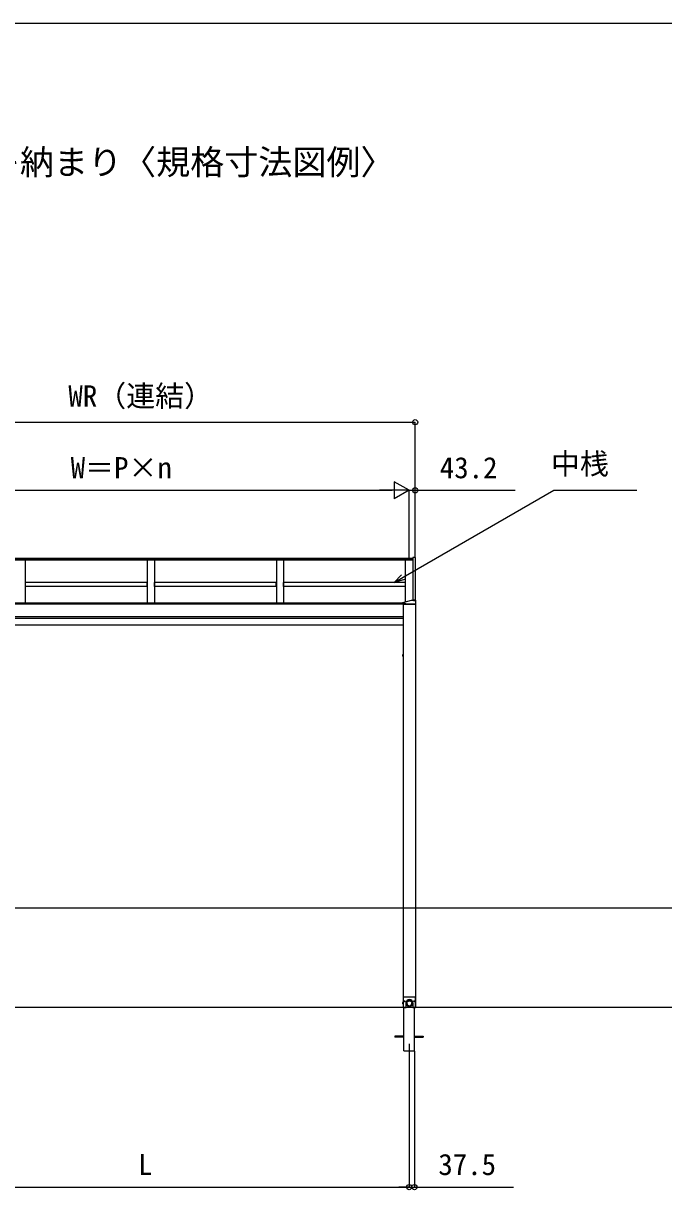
# Model space of a CAD drawing. Units: millimetres, scale not verified. Extents: x -10500 to 10500, y -15600 to 15524.
# Drawn here: x -2246 to 2268, y 6782 to 15000 of the extents above; entities that cross this region are included whole.
import ezdxf
from ezdxf.enums import TextEntityAlignment as Align

# ---------------------------------------------------------------- set-up
doc = ezdxf.new("R2010")
doc.units = ezdxf.units.MM
doc.header["$LTSCALE"] = 80
for name, color, linetype in [('0-2_USER1', 3, 'Continuous'), ('0-3_YKK_12', 2, 'Continuous'), ('0-4_YKK_A1', 4, 'Continuous'), ('0-5_YKK_D', 6, 'Continuous'), ('0-6_YKK_ZWAK', 7, 'Continuous')]:
    doc.layers.add(name, color=color, linetype=linetype)
doc.styles.add('ＭＳ ゴシック', font='')
doc.styles.get('ＭＳ ゴシック').set_extended_font_data('MS Gothic')

msp = doc.modelspace()

# ---------------------------------------------------------------- linework, layer by layer
at = {"layer": '0-3_YKK_12'}
msp.add_line((473.2, 7809.5), (473.2, 7709.5), dxfattribs=at)
at = {"layer": '0-4_YKK_A1'}
for p, q in [((500.2, 11229.04), (-3103.3, 11229.04)), ((500.2, 11222.1), (-3103.3, 11222.1)), ((500.2, 11216.86), (-3103.3, 11216.86)), ((-2231.8, 11216.86), (-2231.8, 10912.83)), ((-1371.8, 11216.86), (-1371.8, 10912.83)), ((-1321.8, 11216.86), (-1321.8, 10912.83)), ((-461.8, 11216.86), (-461.8, 10912.83)), ((-411.8, 11216.86), (-411.8, 10912.83)), ((448.2, 10923.05), (448.2, 11216.86)), ((500.2, 11236.67), (500.2, 10935.29)), ((516.4, 11236.67), (500.2, 11236.67)), ((516.4, 11236.67), (516.4, 10935.29)), ((430.2, 10917.93), (491.2, 10935.29)), ((491.2, 10935.29), (506.24, 10935.29)), ((504.3, 10933.5), (504.3, 10933.93)), ((507.75, 10935.21), (507.75, 10935.51)), ((509.71, 10934.91), (509.71, 10935.22)), ((510.69, 10934.91), (510.69, 10935.22)), ((512.65, 10935.51), (512.65, 10935.21)), ((514.16, 10935.29), (520.2, 10935.29)), ((516.1, 10933.5), (516.1, 10933.93)), ((521.2, 10906.58), (521.2, 10935.12)), ((430.2, 10909.03), (-3146.8, 10909.03)), ((430.2, 10907), (-3146.8, 10907)), ((430.2, 10912.83), (-3124.3, 10912.83)), ((430.2, 10906.58), (430.2, 10917.93)), ((431.1, 10905.91), (430.61, 10906.41)), ((430.7, 10905.91), (430.7, 8066)), ((520.7, 10905.91), (430.7, 10905.91)), ((431.2, 10908.37), (520.2, 10908.37)), ((431.2, 10906.41), (520.2, 10906.41)), ((432.22, 10905.91), (431.73, 10906.41)), ((433.35, 10905.91), (432.85, 10906.41)), ((434.47, 10905.91), (433.98, 10906.41)), ((435.59, 10905.91), (435.1, 10906.41)), ((435.3, 10911.79), (435.3, 10912.23)), ((436.71, 10905.91), (436.22, 10906.41)), ((437.84, 10905.91), (437.34, 10906.41)), ((438.96, 10905.91), (438.47, 10906.41)), ((438.75, 10913.5), (438.75, 10913.81)), ((440.08, 10905.91), (439.59, 10906.41)), ((440.71, 10913.21), (440.71, 10913.51)), ((441.2, 10905.91), (440.71, 10906.41)), ((441.69, 10913.21), (441.69, 10913.51)), ((442.33, 10905.91), (441.83, 10906.41)), ((443.45, 10905.91), (442.96, 10906.41)), ((443.65, 10913.81), (443.65, 10913.5)), ((444.57, 10905.91), (444.08, 10906.41)), ((445.69, 10905.91), (445.2, 10906.41)), ((446.82, 10905.91), (446.32, 10906.41)), ((447.1, 10911.79), (447.1, 10912.23)), ((447.94, 10905.91), (447.45, 10906.41)), ((449.06, 10905.91), (448.57, 10906.41)), ((450.18, 10905.91), (449.69, 10906.41)), ((451.31, 10905.91), (450.81, 10906.41)), ((452.43, 10905.91), (451.94, 10906.41)), ((453.55, 10905.91), (453.06, 10906.41)), ((454.67, 10905.91), (454.18, 10906.41)), ((455.8, 10905.91), (455.3, 10906.41)), ((456.92, 10905.91), (456.43, 10906.41)), ((458.04, 10905.91), (457.55, 10906.41)), ((459.16, 10905.91), (458.67, 10906.41)), ((460.29, 10905.91), (459.79, 10906.41)), ((461.41, 10905.91), (460.92, 10906.41)), ((462.53, 10905.91), (462.04, 10906.41)), ((463.65, 10905.91), (463.16, 10906.41)), ((464.78, 10905.91), (464.28, 10906.41)), ((465.9, 10905.91), (465.41, 10906.41)), ((467.02, 10905.91), (466.53, 10906.41)), ((468.14, 10905.91), (467.65, 10906.41)), ((469.27, 10905.91), (468.77, 10906.41)), ((470.39, 10905.91), (469.9, 10906.41)), ((471.51, 10905.91), (471.02, 10906.41)), ((472.63, 10905.91), (472.14, 10906.41)), ((473.76, 10905.91), (473.26, 10906.41)), ((474.88, 10905.91), (474.39, 10906.41)), ((476, 10905.91), (475.51, 10906.41)), ((477.12, 10905.91), (476.63, 10906.41)), ((478.25, 10905.91), (477.75, 10906.41)), ((479.37, 10905.91), (478.88, 10906.41)), ((480.49, 10905.91), (480, 10906.41)), ((481.61, 10905.91), (481.12, 10906.41)), ((482.74, 10905.91), (482.24, 10906.41)), ((483.86, 10905.91), (483.37, 10906.41)), ((484.98, 10905.91), (484.49, 10906.41)), ((486.1, 10905.91), (485.61, 10906.41)), ((487.23, 10905.91), (486.73, 10906.41)), ((488.35, 10905.91), (487.86, 10906.41)), ((489.47, 10905.91), (488.98, 10906.41)), ((490.59, 10905.91), (490.1, 10906.41)), ((491.72, 10905.91), (491.22, 10906.41)), ((492.84, 10905.91), (492.35, 10906.41)), ((493.96, 10905.91), (493.47, 10906.41)), ((495.08, 10905.91), (494.59, 10906.41)), ((496.21, 10905.91), (495.71, 10906.41)), ((497.33, 10905.91), (496.84, 10906.41)), ((498.45, 10905.91), (497.96, 10906.41)), ((499.57, 10905.91), (499.08, 10906.41)), ((500.7, 10905.91), (500.2, 10906.41)), ((501.82, 10905.91), (501.33, 10906.41)), ((502.94, 10905.91), (502.45, 10906.41)), ((504.06, 10905.91), (503.57, 10906.41)), ((505.19, 10905.91), (504.69, 10906.41)), ((506.31, 10905.91), (505.82, 10906.41)), ((507.43, 10905.91), (506.94, 10906.41)), ((508.55, 10905.91), (508.06, 10906.41)), ((509.68, 10905.91), (509.19, 10906.41)), ((510.8, 10905.91), (510.31, 10906.41)), ((511.92, 10905.91), (511.43, 10906.41)), ((513.05, 10905.91), (512.55, 10906.41)), ((514.17, 10905.91), (513.68, 10906.41)), ((515.29, 10905.91), (514.8, 10906.41)), ((516.41, 10905.91), (515.92, 10906.41)), ((517.54, 10905.91), (517.04, 10906.41)), ((518.66, 10905.91), (518.17, 10906.41)), ((519.78, 10905.91), (519.29, 10906.41)), ((520.9, 10905.91), (520.41, 10906.41)), ((520.7, 8066), (520.7, 10905.91)), ((430.7, 10817), (-3146.8, 10817)), ((430.7, 10806.22), (-3146.8, 10806.22)), ((430.7, 10759.5), (-3124.3, 10759.5)), ((430.11, 10550.6), (428.96, 10550.4)), ((430.11, 10541.4), (428.96, 10541.6)), ((430.11, 10541.4), (430.11, 10550.6)), ((430.11, 10550.6), (430.7, 10550.5)), ((430.11, 10541.4), (430.7, 10541.5)), ((430.7, 10541.5), (430.7, 10550.5)), ((6481.76, 8764.5), (-9446.45, 8764.5)), ((432.2, 8134), (437.2, 8139)), ((514.2, 8139), (437.2, 8139)), ((514.2, 8139), (519.2, 8134)), ((6581.76, 8064.39), (-9446.45, 8064.5)), ((430.11, 8100.6), (428.96, 8100.4)), ((430.11, 8091.4), (428.96, 8091.6)), ((430.11, 8091.4), (430.11, 8100.6)), ((430.11, 8100.6), (430.7, 8100.5)), ((430.11, 8091.4), (430.7, 8091.5)), ((430.7, 8091.5), (430.7, 8100.5)), ((430.7, 8066), (452.2, 8066)), ((435.7, 8066), (435.7, 8064.5)), ((435.7, 7759.5), (435.7, 8064.5)), ((439.47, 8108.59), (438.65, 8108.59)), ((455.7, 8093.95), (455.7, 8095.78)), ((495.7, 8095.78), (495.7, 8093.95)), ((498.7, 8102.02), (498.7, 8095.78)), ((498.7, 8095.78), (498.7, 8094.91)), ((499.2, 8097.2), (499.2, 8066)), ((499.2, 8066), (519.2, 8066)), ((520.7, 8066), (499.2, 8066)), ((509.47, 8108.59), (508.65, 8108.59)), ((510.7, 8066), (510.7, 8064.5)), ((510.7, 7759.5), (510.7, 8064.5)), ((519.2, 8066), (519.2, 8134)), ((435.7, 7864), (373.2, 7864)), ((373.2, 7864), (373.2, 7855)), ((435.7, 7855), (373.2, 7855)), ((510.7, 7864), (573.2, 7864)), ((510.7, 7855), (573.2, 7855)), ((573.2, 7864), (573.2, 7855)), ((435.7, 7759.5), (510.7, 7759.5))]:
    msp.add_line(p, q, dxfattribs=at)
for points in [[(-1372.3, 11030.78), (-1372.3, 11060.4), (-2231.3, 11060.4)], [(-1372.3, 11030.78), (-2231.3, 11030.78), (-2231.3, 11060.4)], [(-462.3, 11030.78), (-462.3, 11060.4), (-1321.3, 11060.4)], [(-462.3, 11030.78), (-1321.3, 11030.78), (-1321.3, 11060.4)], [(447.7, 11030.78), (447.7, 11060.4), (-411.3, 11060.4)], [(447.7, 11030.78), (-411.3, 11030.78), (-411.3, 11060.4)], [(508.73, 10935.42), (508.86, 10935.44), (509, 10935.45), (509.13, 10935.45), (509.27, 10935.44), (509.4, 10935.42), (509.53, 10935.38), (509.65, 10935.32), (509.71, 10935.22)], [(510.69, 10935.22), (510.75, 10935.32), (510.87, 10935.38), (511, 10935.42), (511.13, 10935.44), (511.27, 10935.45), (511.4, 10935.45), (511.54, 10935.44), (511.67, 10935.42)], [(439.73, 10913.71), (439.86, 10913.73), (440, 10913.74), (440.13, 10913.74), (440.27, 10913.73), (440.4, 10913.71), (440.53, 10913.68), (440.65, 10913.62), (440.71, 10913.51)], [(441.69, 10913.51), (441.75, 10913.62), (441.87, 10913.68), (442, 10913.71), (442.13, 10913.73), (442.27, 10913.74), (442.4, 10913.74), (442.54, 10913.73), (442.67, 10913.71)], [(432.2, 8134), (432.2, 8066), (452.2, 8066), (452.2, 8097.2)], [(438.65, 8108.59), (438.65, 8109.41), (439.47, 8109.41)], [(440.29, 8110.23), (440.29, 8111.05), (441.11, 8111.05), (441.11, 8110.23)], [(441.11, 8107.77), (441.11, 8106.95), (440.29, 8106.95), (440.29, 8107.77)], [(441.93, 8109.41), (442.75, 8109.41), (442.75, 8108.59), (441.93, 8108.59)], [(485.68, 8074.27), (484.23, 8073.63), (482.73, 8073.1), (481.2, 8072.67), (479.65, 8072.34), (478.08, 8072.12), (476.49, 8072.01), (474.91, 8072.01), (473.32, 8072.12), (471.75, 8072.34), (470.2, 8072.67), (468.67, 8073.1), (467.17, 8073.63), (465.72, 8074.27), (464.32, 8075), (462.96, 8075.83), (461.67, 8076.75), (460.45, 8077.76), (459.3, 8078.85), (458.22, 8080.02), (457.23, 8081.25), (456.33, 8082.56), (455.52, 8083.92), (454.81, 8085.33), (454.2, 8086.79), (453.68, 8088.28), (453.28, 8089.81), (452.98, 8091.37), (452.79, 8092.94), (452.7, 8094.52), (452.73, 8096.1), (452.87, 8097.67), (453.11, 8099.24), (453.47, 8100.78), (453.93, 8102.29), (454.49, 8103.77), (455.15, 8105.21), (455.92, 8106.6), (456.77, 8107.93), (457.72, 8109.2)], [(452.7, 8094.91), (452.7, 8095.78), (452.7, 8102.02)], [(483.18, 8074.94), (481.73, 8074.46), (480.25, 8074.08), (478.75, 8073.81), (477.23, 8073.65), (475.7, 8073.59), (474.17, 8073.65), (472.65, 8073.81), (471.15, 8074.08), (469.67, 8074.46), (468.22, 8074.94), (466.81, 8075.52), (465.44, 8076.2), (464.13, 8076.98), (462.88, 8077.85), (461.69, 8078.8), (460.57, 8079.84), (459.53, 8080.95), (458.57, 8082.14), (457.7, 8083.39), (456.92, 8084.7), (456.23, 8086.06), (455.65, 8087.46), (455.17, 8088.91), (454.79, 8090.38), (454.52, 8091.88), (454.35, 8093.39), (454.3, 8094.91), (454.35, 8096.43), (454.52, 8097.95), (454.79, 8099.44), (455.17, 8100.92), (455.65, 8102.36), (456.23, 8103.77), (456.92, 8105.13), (457.7, 8106.44), (458.57, 8107.69), (459.53, 8108.87), (460.57, 8109.99), (461.69, 8111.02)], [(475.7, 8113.88), (474.22, 8113.82), (472.75, 8113.66), (471.3, 8113.39), (469.87, 8113.01), (468.48, 8112.53), (467.12, 8111.95), (465.81, 8111.27), (464.55, 8110.49), (463.35, 8109.63), (462.23, 8108.68), (461.17, 8107.65), (460.2, 8106.54), (459.31, 8105.36), (458.5, 8104.13), (457.8, 8102.83), (457.19, 8101.49), (456.68, 8100.11), (456.27, 8098.69), (455.98, 8097.25), (455.79, 8095.79), (455.7, 8094.32), (455.73, 8092.85), (455.87, 8091.38), (456.11, 8089.93), (456.46, 8088.5), (456.92, 8087.1), (457.48, 8085.74), (458.14, 8084.42), (458.89, 8083.15), (459.74, 8081.95), (460.67, 8080.81), (461.69, 8079.74), (462.78, 8078.74), (463.94, 8077.83), (465.17, 8077.01), (466.46, 8076.29), (467.79, 8075.65), (469.17, 8075.12), (470.58, 8074.69)], [(457.72, 8109.2), (458.75, 8110.4), (459.86, 8111.53), (461.05, 8112.58), (462.31, 8113.54), (463.63, 8114.42), (465.01, 8115.2), (466.44, 8115.89), (467.92, 8116.47), (469.43, 8116.96), (470.97, 8117.34), (472.53, 8117.61), (474.11, 8117.77), (475.7, 8117.82)], [(461.69, 8111.02), (462.88, 8111.98), (464.13, 8112.85), (465.44, 8113.62), (466.81, 8114.3), (468.22, 8114.89), (469.67, 8115.37), (471.15, 8115.74), (472.65, 8116.01), (474.17, 8116.18), (475.7, 8116.23)], [(470.58, 8074.69), (472.03, 8074.37), (473.49, 8074.15), (474.96, 8074.04), (476.44, 8074.04), (477.91, 8074.15), (479.38, 8074.37), (480.82, 8074.69), (482.23, 8075.12), (483.61, 8075.65), (484.94, 8076.29), (486.23, 8077.01), (487.46, 8077.83), (488.62, 8078.74), (489.71, 8079.74), (490.73, 8080.81), (491.66, 8081.95), (492.51, 8083.15), (493.26, 8084.42), (493.92, 8085.74), (494.48, 8087.1), (494.94, 8088.5), (495.29, 8089.93), (495.53, 8091.38), (495.67, 8092.85), (495.7, 8094.32), (495.62, 8095.79), (495.42, 8097.25), (495.13, 8098.69), (494.72, 8100.11), (494.21, 8101.49), (493.6, 8102.83), (492.9, 8104.13), (492.1, 8105.36), (491.2, 8106.54), (490.23, 8107.65), (489.17, 8108.68), (488.05, 8109.63), (486.85, 8110.49), (485.59, 8111.27)], [(475.7, 8117.82), (477.29, 8117.77), (478.87, 8117.61), (480.43, 8117.34), (481.97, 8116.96), (483.48, 8116.47), (484.96, 8115.89), (486.39, 8115.2), (487.77, 8114.42), (489.09, 8113.54), (490.35, 8112.58), (491.54, 8111.53), (492.65, 8110.4), (493.68, 8109.2), (494.63, 8107.93), (495.49, 8106.6), (496.25, 8105.21), (496.91, 8103.77), (497.47, 8102.29), (497.93, 8100.78), (498.29, 8099.24), (498.53, 8097.67), (498.67, 8096.1), (498.7, 8094.52), (498.61, 8092.94), (498.42, 8091.37), (498.12, 8089.81), (497.72, 8088.28), (497.21, 8086.79), (496.59, 8085.33), (495.88, 8083.92), (495.07, 8082.56), (494.17, 8081.25), (493.18, 8080.02), (492.1, 8078.85), (490.95, 8077.76), (489.73, 8076.75), (488.44, 8075.83), (487.09, 8075), (485.68, 8074.27)], [(475.7, 8116.23), (477.23, 8116.18), (478.75, 8116.01), (480.25, 8115.74), (481.73, 8115.37), (483.18, 8114.89), (484.59, 8114.3), (485.96, 8113.62), (487.27, 8112.85), (488.53, 8111.98), (489.71, 8111.02), (490.83, 8109.99), (491.87, 8108.87), (492.83, 8107.69), (493.7, 8106.44), (494.48, 8105.13), (495.17, 8103.77), (495.75, 8102.36), (496.23, 8100.92), (496.61, 8099.44), (496.88, 8097.95), (497.05, 8096.43), (497.1, 8094.91), (497.05, 8093.39), (496.88, 8091.88), (496.61, 8090.38), (496.23, 8088.91), (495.75, 8087.46), (495.17, 8086.06), (494.48, 8084.7), (493.7, 8083.39), (492.83, 8082.14), (491.87, 8080.95), (490.83, 8079.84), (489.71, 8078.8), (488.53, 8077.85), (487.27, 8076.98), (485.96, 8076.2), (484.59, 8075.52), (483.18, 8074.94)], [(485.59, 8111.27), (484.28, 8111.95), (482.93, 8112.53), (481.53, 8113.01), (480.1, 8113.39), (478.65, 8113.66), (477.18, 8113.82), (475.7, 8113.88)], [(508.65, 8108.59), (508.65, 8109.41), (509.47, 8109.41)], [(510.29, 8110.23), (510.29, 8111.05), (511.11, 8111.05), (511.11, 8110.23)], [(511.11, 8107.77), (511.11, 8106.95), (510.29, 8106.95), (510.29, 8107.77)], [(511.93, 8109.41), (512.75, 8109.41), (512.75, 8108.59), (511.93, 8108.59)]]:
    msp.add_lwpolyline(points, dxfattribs=at)
msp.add_lwpolyline([(430.2, 10906.41), (521.2, 10906.41), (521.2, 10905.91), (430.2, 10905.91)], close=True, dxfattribs=at)
for centre, radius in [((440.7, 8109), 3.75), ((475.7, 8093.56), 19.62), ((475.7, 8093.56), 18.38), ((510.7, 8109), 3.75)]:
    msp.add_circle(centre, radius, dxfattribs=at)
for centre, radius, start, end in [((434.82, 10546), 7.65, 149.36409, 210.63591), ((429.15, 10549.36), 1.06, 100, 149.36409), ((429.15, 10542.64), 1.06, 210.63591, 260), ((434.82, 8096), 7.65, 149.36409, 210.63591), ((429.15, 8099.36), 1.06, 100, 149.36409), ((429.15, 8092.64), 1.06, 210.63591, 260), ((439.47, 8110.23), 0.82, 270, 0), ((439.47, 8107.77), 0.82, 0, 90), ((441.93, 8110.23), 0.82, 180, 270), ((441.93, 8107.77), 0.82, 90, 180), ((475.7, 8097.2), 23.5, 0, 180), ((475.59, 8095.8), 21.29, 181.20239, 231.40325), ((475.66, 8095.75), 19.96, 89.88698, 179.89458), ((475.7, 8096.02), 18.4, 183.8535, 356.1465), ((475.74, 8095.75), 19.96, 0.10542, 90.11302), ((475.81, 8095.8), 21.29, 308.59851, 358.79585), ((509.47, 8110.23), 0.82, 270, 0), ((509.47, 8107.77), 0.82, 0, 90), ((511.93, 8110.23), 0.82, 180, 270), ((511.93, 8107.77), 0.82, 90, 180)]:
    msp.add_arc(centre, radius, start, end, dxfattribs=at)
for centre in [(510.2, 10933.93), (441.2, 10912.23)]:
    msp.add_ellipse(centre, major_axis=(-5.9, 0), ratio=0.310816, dxfattribs=at)
for centre, major_axis, ratio, start_param, end_param in [((510.2, 10933.5), (-5.9, 0), 0.310816, 0, 3.1415927), ((510.2, 10928.99), (8.02, 0), 0.85381, 1.7551906, 1.8813492), ((510.2, 10928.69), (-8.02, 0), 0.85381, 4.8967832, 5.0229419), ((510.2, 10928.08), (-8.02, 0), 0.85381, 4.6512338, 4.7735441), ((510.2, 10928.99), (-8.02, 0), 0.85381, 4.4018361, 4.5279947), ((510.2, 10928.69), (8.02, 0), 0.85381, 1.2602434, 1.3864021), ((520.2, 10935.12), (1, 0), 0.173648, 6.2831853, 7.8539816), ((431.2, 10908.55), (-1, 0), 0.173648, 6.2831853, 7.8539816), ((431.2, 10906.58), (-1, 0), 0.173648, 6.2831853, 7.8539816), ((441.2, 10911.79), (-5.9, 0), 0.310816, 0, 3.1415927), ((441.2, 10907.29), (8.02, 0), 0.85381, 1.7551906, 1.8813492), ((441.2, 10906.98), (-8.02, 0), 0.85381, 4.8967832, 5.0229419), ((441.2, 10906.37), (-8.02, 0), 0.85381, 4.6512338, 4.7735441), ((441.2, 10907.29), (-8.02, 0), 0.85381, 4.4018361, 4.5279947), ((441.2, 10906.98), (8.02, 0), 0.85381, 1.2602434, 1.3864021), ((520.2, 10908.55), (1, 0), 0.173648, 4.712389, 6.2831853), ((520.2, 10906.58), (1, 0), 0.173648, 4.712389, 6.2831853)]:
    msp.add_ellipse(centre, major_axis=major_axis, ratio=ratio, start_param=start_param, end_param=end_param, dxfattribs=at)
at = {"layer": '0-5_YKK_D'}
for p, q in [((-3129.3, 12189.04), (516.4, 12189.04)), ((516.4, 11237.67), (516.4, 12190.04)), ((473.2, 11709.04), (369.28, 11769.04)), ((369.28, 11769.04), (369.28, 11649.04)), ((-3046.8, 11709.04), (353.2, 11709.04)), ((473.2, 11709.04), (265.35, 11709.04)), ((473.2, 11709.04), (369.28, 11649.04)), ((473.2, 11709.04), (401.2, 11709.04)), ((473.2, 11230.04), (473.2, 11710.04)), ((473.2, 11230.04), (473.2, 11710.04)), ((473.2, 11709.04), (516.4, 11709.04)), ((516.4, 11237.67), (516.4, 11710.04)), ((516.4, 11709.04), (1220.26, 11709.04)), ((510.7, 7758.5), (510.7, 6798.5)), ((473.2, 7708.5), (473.2, 6798.5)), ((473.2, 7708.5), (473.2, 6798.5)), ((-3166.8, 6799.5), (473.2, 6799.5)), ((473.2, 6799.5), (401.2, 6799.5)), ((473.2, 6799.5), (510.7, 6799.5)), ((510.7, 6799.5), (1209.93, 6799.5))]:
    msp.add_line(p, q, dxfattribs=at)
for points in [[(368.39, 11060.4), (430.75, 11096.4), (1493.5, 11709.98), (2080.15, 11709.98)], [(440.39, 11079.69), (368.39, 11060.4), (421.1, 11113.11)]]:
    msp.add_lwpolyline(points, dxfattribs=at)
for centre in [(516.4, 12189.04), (516.4, 11709.04), (473.2, 6799.5), (473.2, 6799.5), (510.7, 6799.5)]:
    msp.add_circle(centre, 18, dxfattribs=at)
at = {"layer": '0-6_YKK_ZWAK'}
msp.add_line((-10500, 14999.5), (10500, 14999.5), dxfattribs=at)

# ---------------------------------------------------------------- texts
at = {"layer": '0-2_USER1', "style": 'ＭＳ ゴシック'}
msp.add_text('■ソラリア テラス囲い 木調ガーデンルームタイプ 部分囲い デッキ納まり〈規格寸法図例〉', height=176, dxfattribs=at).set_placement((-9710.45, 13880.95), align=Align.BOTTOM_LEFT)
at = {"layer": '0-5_YKK_D', "style": 'ＭＳ ゴシック'}
for s, p in [('WR（連結）', (-1928.3, 12254.54)), ('W＝P×n', (-1911.86, 11749.04)), ('43.2', (689.97, 11749.04)), ('中桟', (1473.58, 11776.04)), ('L', (-1436.63, 6839.5)), ('37.5', (679.63, 6839.5))]:
    msp.add_text(s, height=149.6, dxfattribs=at).set_placement(p, align=Align.BOTTOM_LEFT)

doc.saveas('drawing.dxf')
